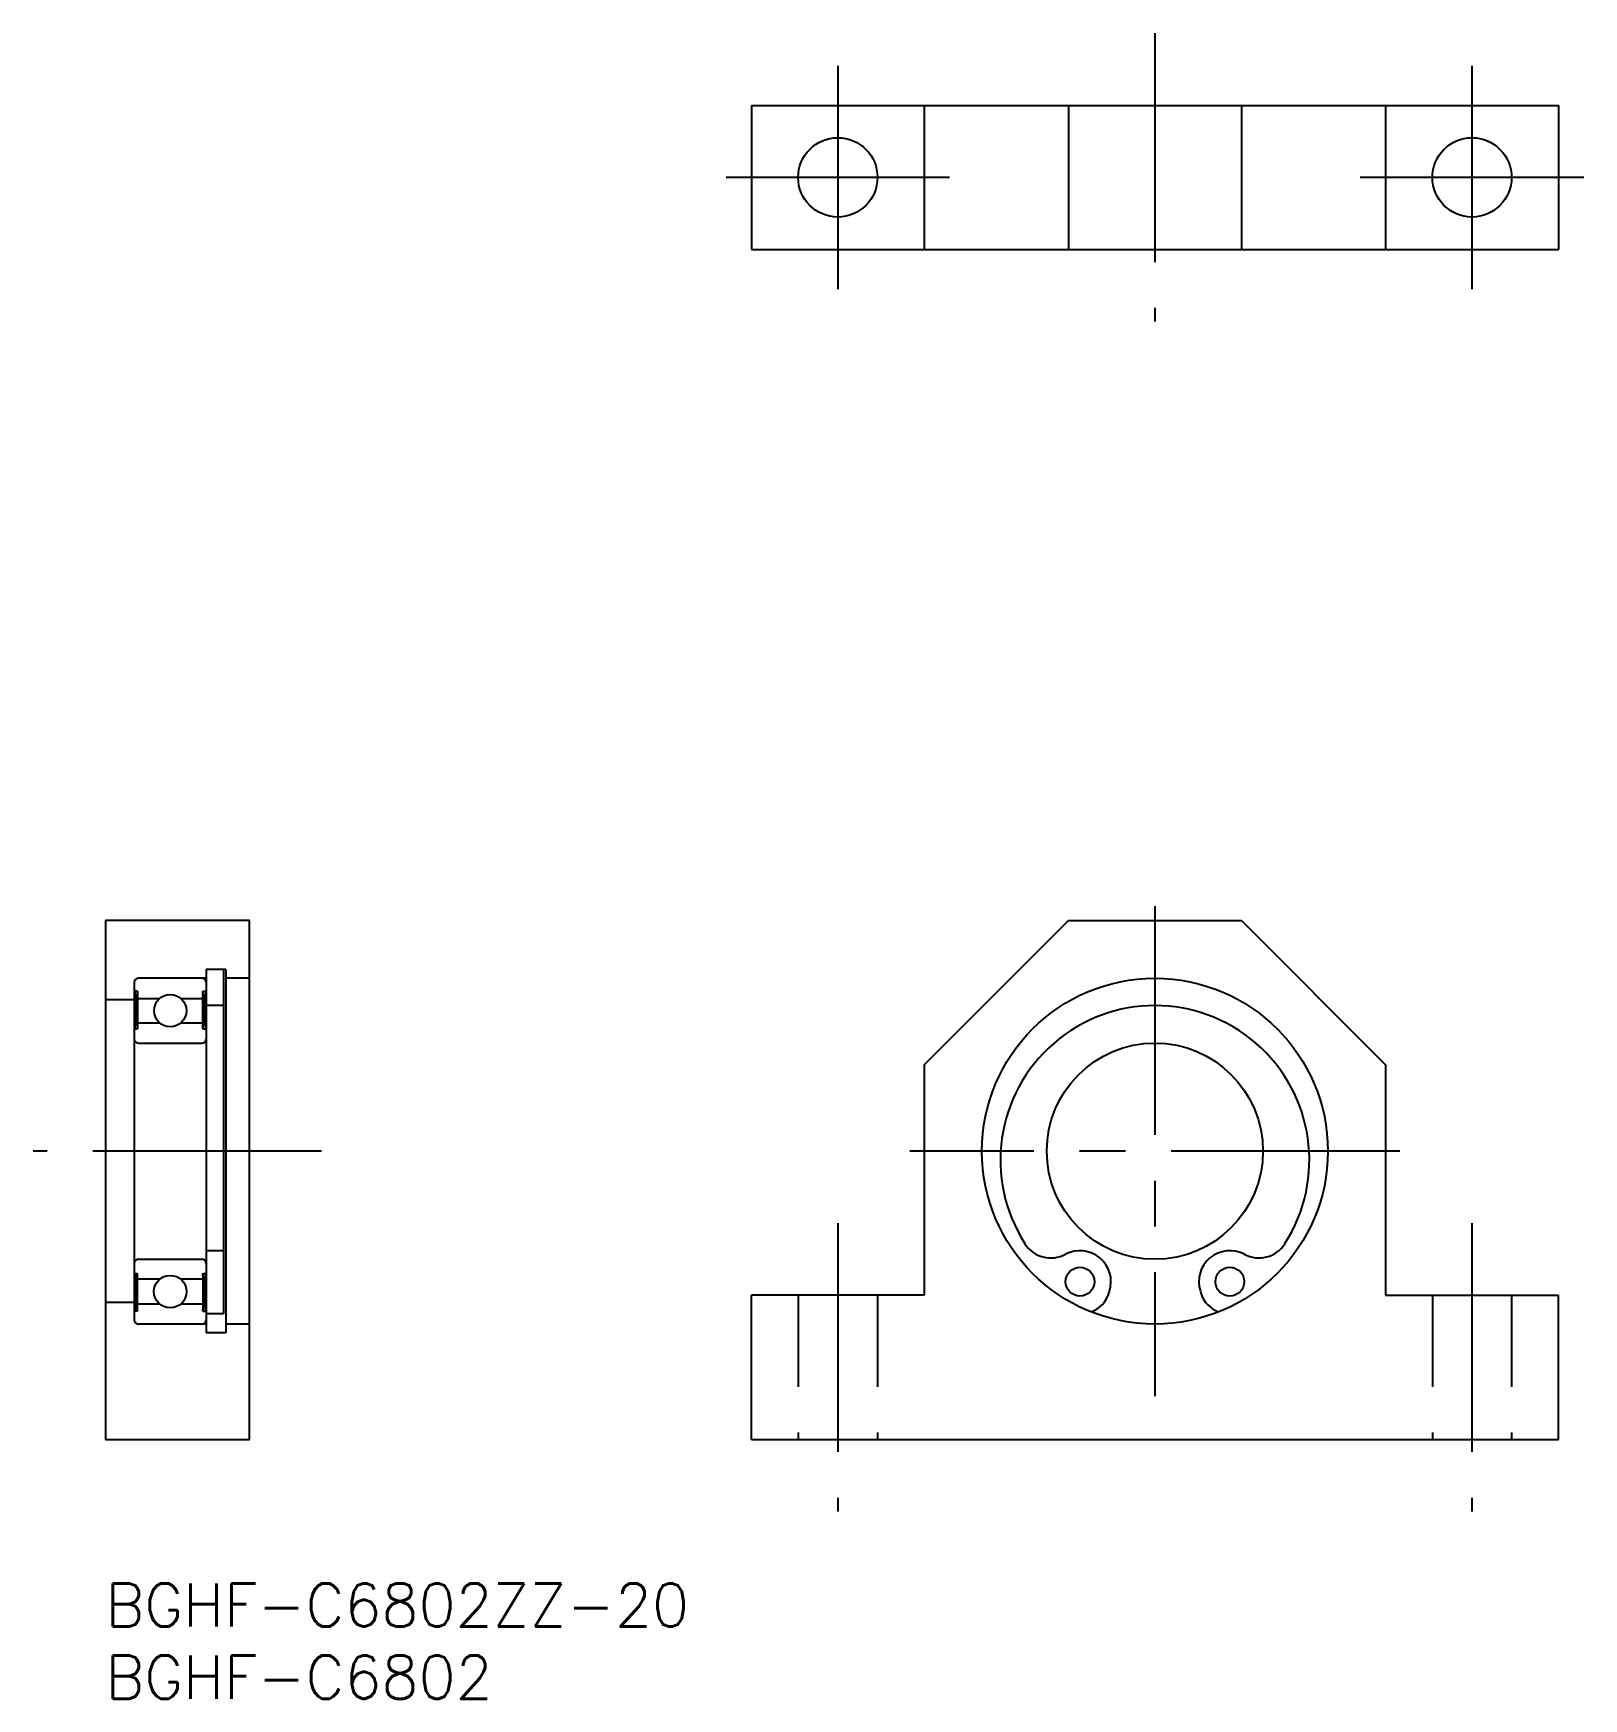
# Model space of a CAD drawing. Extents: x -5 to 103, y -8 to 108.
import ezdxf

# ---------------------------------------------------------------- set-up
doc = ezdxf.new("R2010")
doc.units = 0
doc.header["$LTSCALE"] = 0.5
doc.linetypes.add('CENTER', pattern=[50.8, 31.75, -6.35, 6.35, -6.35])
doc.linetypes.add('DASHED', pattern=[19.05, 12.7, -6.35])
for name, color, linetype in [('MSM_CENTER', 1, 'CENTER'), ('MSM_CONTINUOUS', 7, 'CONTINUOUS'), ('MSM_DASHED', 4, 'DASHED'), ('MSM_NARROW', 5, 'CONTINUOUS'), ('MSM_PART_NUMBER', 7, 'CONTINUOUS')]:
    doc.layers.add(name, color=color, linetype=linetype)
doc.styles.get("Standard").update_dxf_attribs({"font": 'txt.shx', "height": 3, "bigfont": 'bigfont.shx'})

msp = doc.modelspace()

# ---------------------------------------------------------------- linework, layer by layer
at = {"layer": 'MSM_CENTER'}
for p, q in [((72.82, 107.58), (72.82, 87.58)), ((50.82, 105.33), (50.82, 89.83)), ((94.82, 105.33), (94.82, 89.83)), ((58.57, 97.58), (43.07, 97.58)), ((102.57, 97.58), (87.07, 97.58)), ((72.82, 47), (72.82, 13)), ((15, 30), (-5, 30)), ((89.82, 30), (55.82, 30)), ((50.82, 25), (50.82, 5)), ((94.82, 25), (94.82, 5))]:
    msp.add_line(p, q, dxfattribs=at)
at = {"layer": 'MSM_CONTINUOUS'}
for p, q in [((44.82, 102.58), (44.82, 92.58)), ((44.82, 102.58), (100.82, 102.58)), ((56.82, 102.58), (56.82, 92.58)), ((66.82, 102.58), (66.82, 92.58)), ((78.82, 102.58), (78.82, 92.58)), ((88.82, 102.58), (88.82, 92.58)), ((100.82, 102.58), (100.82, 92.58)), ((44.82, 92.58), (100.82, 92.58)), ((0, 46), (0, 10)), ((10, 46), (0, 46)), ((10, 10), (10, 46)), ((56.82, 36), (66.82, 46)), ((66.82, 46), (78.82, 46)), ((78.82, 46), (88.82, 36)), ((2, 41.7), (2, 18.3)), ((7, 42), (2.3, 42)), ((8.35, 42.6, 0.5), (7, 42.6, 0.5)), ((7, 42.6), (7, 17.4)), ((8.2, 42.6), (8.2, 18.72)), ((8.35, 42.6), (8.35, 17.4)), ((10, 42), (8.35, 42)), ((2, 40.5), (0, 40.5)), ((2.23, 41.1), (2, 41.1)), ((2.06, 38.5), (2.06, 41.1)), ((2.23, 41.1), (2.23, 38.5)), ((2.23, 40.6), (3.76, 40.6)), ((5.24, 40.6), (6.77, 40.6)), ((6.77, 41.1), (7, 41.1)), ((6.77, 38.5), (6.77, 41.1)), ((6.94, 41.1), (6.94, 38.5)), ((8.2, 40.1, 0.5), (7, 40.1, 0.5)), ((2, 38.5), (2.23, 38.5)), ((3.79, 38.88), (2.23, 38.88)), ((6.77, 38.88), (5.21, 38.88)), ((6.77, 38.5), (7, 38.5)), ((2.3, 37.5), (6.7, 37.5)), ((56.82, 36), (56.82, 20)), ((88.82, 36), (88.82, 20)), ((2.3, 22.5), (6.7, 22.5)), ((8.2, 23.09, 0.5), (7, 23.09, 0.5)), ((2, 21.5), (2.23, 21.5)), ((2.06, 21.5), (2.06, 18.9)), ((2.23, 18.9), (2.23, 21.5)), ((3.79, 21.12), (2.23, 21.12)), ((6.77, 21.12), (5.21, 21.12)), ((6.77, 21.5), (6.77, 18.9)), ((6.77, 21.5), (7, 21.5)), ((6.94, 18.9), (6.94, 21.5)), ((56.82, 20), (44.82, 20)), ((44.82, 10), (44.82, 20)), ((69.61, 20.1), (69.67, 20.27)), ((75.98, 20.27), (76.03, 20.1)), ((88.82, 20), (100.82, 20)), ((100.82, 10), (100.82, 20)), ((2, 19.5), (0, 19.5)), ((2.23, 18.9), (2, 18.9)), ((2.23, 19.4), (3.76, 19.4)), ((5.24, 19.4), (6.77, 19.4)), ((6.77, 18.9), (7, 18.9)), ((8.2, 18.72, 0.5), (7, 18.72, 0.5)), ((7, 18), (2.3, 18)), ((8.35, 17.4, 0.5), (7, 17.4, 0.5)), ((10, 18), (8.35, 18)), ((0, 10), (10, 10)), ((44.82, 10), (100.82, 10))]:
    msp.add_line(p, q, dxfattribs=at)
for centre, radius in [((50.82, 97.58), 2.75), ((94.82, 97.58), 2.75), ((72.82, 30), 12), ((4.5, 39.75), 1.12), ((72.82, 30), 7.5), ((4.5, 20.25), 1.13), ((67.62, 20.94), 1), ((78.02, 20.94), 1)]:
    msp.add_circle(centre, radius, dxfattribs=at)
for centre, radius, start, end in [((2.3, 41.7), 0.3, 90, 180), ((6.7, 41.7), 0.3, 0, 90), ((72.82, 29.38), 10.72, 327.2488, 212.7512), ((2.3, 37.8), 0.3, 180, 270), ((6.7, 37.8), 0.3, 270, 0), ((65.61, 24.74), 2.15, 212.7512, 297.8957), ((80.03, 24.74), 2.15, 242.1043, 327.2488), ((2.3, 22.2), 0.3, 90, 180), ((6.7, 22.2), 0.3, 0, 90), ((67.62, 20.94), 2.15, 342.0311, 117.8957), ((78.02, 20.94), 2.15, 62.1043, 197.9689), ((67.71, 20.72), 2, 290.4713, 342.0311), ((77.93, 20.72), 2, 197.9689, 249.5287), ((2.3, 18.3), 0.3, 180, 270), ((6.7, 18.3), 0.3, 270, 0)]:
    msp.add_arc(centre, radius, start, end, dxfattribs=at)
at = {"layer": 'MSM_DASHED'}
for p, q in [((48.07, 20), (48.07, 10)), ((53.57, 20), (53.57, 10)), ((92.07, 20), (92.07, 10)), ((97.57, 20), (97.57, 10))]:
    msp.add_line(p, q, dxfattribs=at)
at = {"layer": 'MSM_NARROW'}
for p, q in [((2.06, 41.1), (2.23, 38.5)), ((2.23, 41.1), (2.06, 38.5)), ((6.77, 41.1), (6.94, 38.5)), ((6.94, 41.1), (6.77, 38.5)), ((2.06, 18.9), (2.23, 21.5)), ((2.23, 18.9), (2.06, 21.5)), ((6.77, 18.9), (6.94, 21.5)), ((6.94, 18.9), (6.77, 21.5))]:
    msp.add_line(p, q, dxfattribs=at)

# ---------------------------------------------------------------- texts
at = {"layer": 'MSM_PART_NUMBER'}
for s, p in [('BGHF-C6802ZZ-20', (0, -3)), ('BGHF-C6802', (0, -8))]:
    msp.add_text(s, height=3, dxfattribs=at).set_placement(p)

doc.saveas('drawing.dxf')
